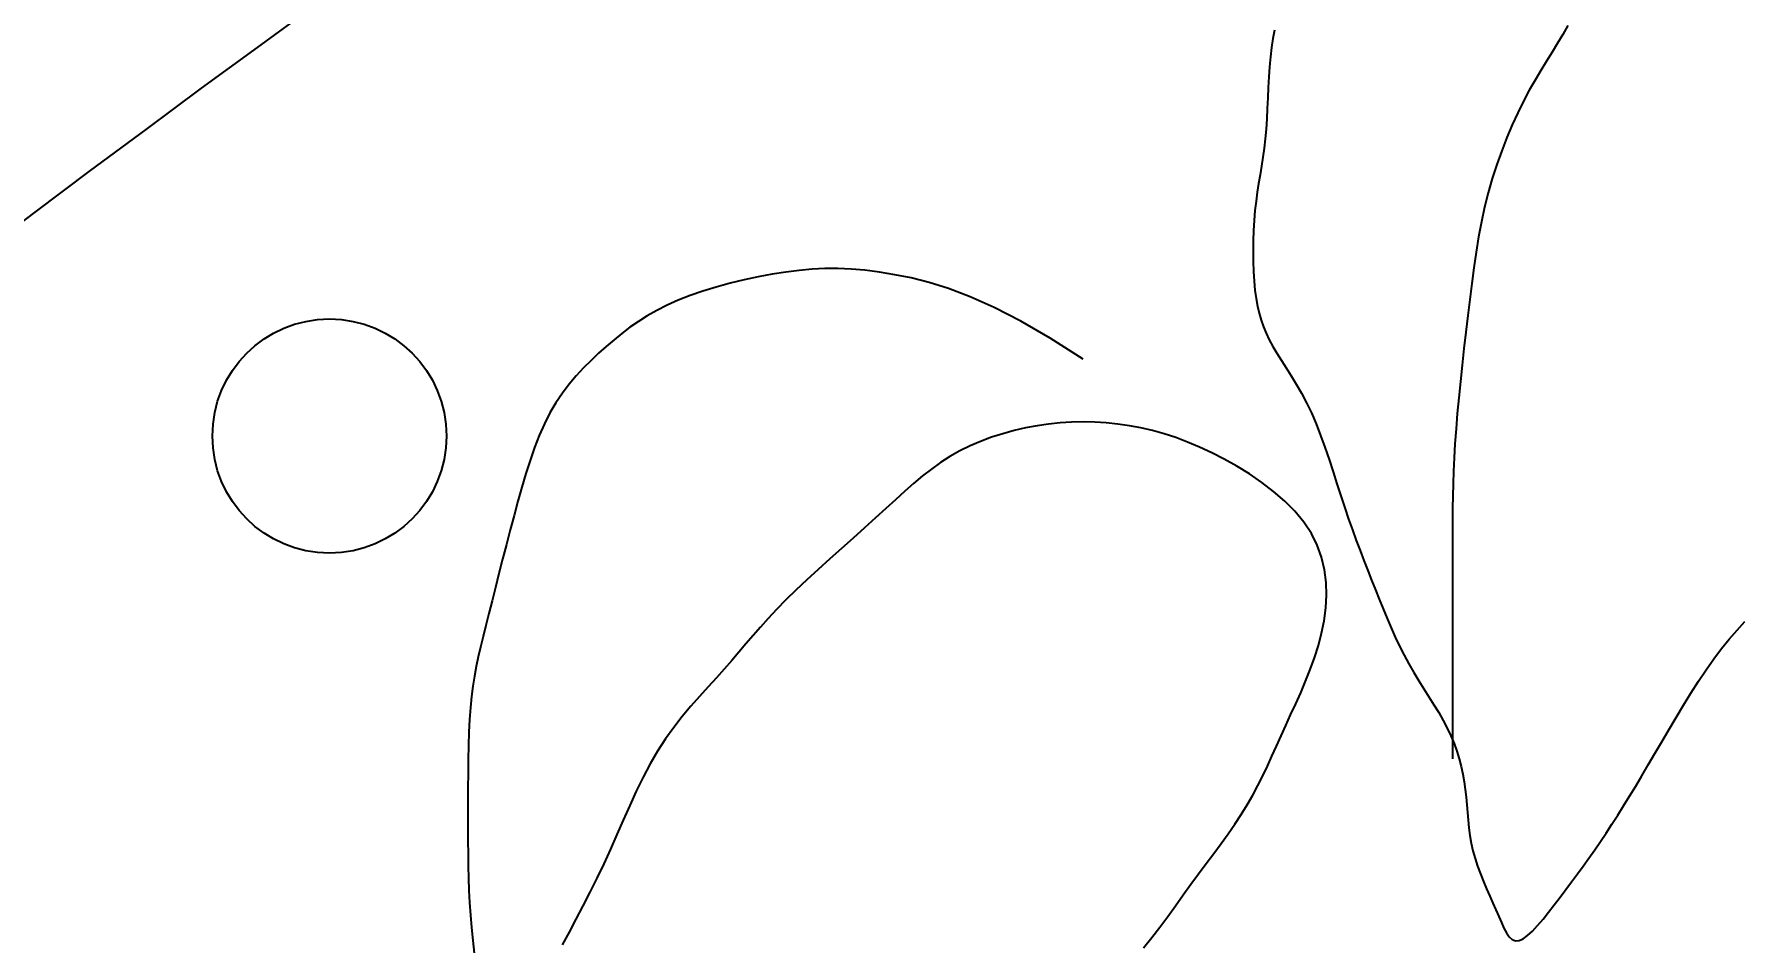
# Model space of a CAD drawing. Header units: inches. Extents: x 452443 to 881249, y 975131 to 1198310.
# Drawn here: x 566750 to 567409, y 1074549 to 1074899 of the extents above; entities that cross this region are included whole.
import ezdxf

# ---------------------------------------------------------------- set-up
doc = ezdxf.new("R2010")
doc.units = ezdxf.units.IN
doc.header["$LTSCALE"] = 3.5
doc.header["$MEASUREMENT"] = 0
for name, color, linetype in [('Net thay', 140, 'Continuous'), ('Q-CAY', 94, 'Continuous'), ('thuocdo', 3, 'Continuous')]:
    doc.layers.add(name, color=color, linetype=linetype)
doc.styles.add('romand', font='romand.shx')
doc.dimstyles.new('TL100', dxfattribs={"dimscale": 100, "dimtxt": 2.5, "dimasz": 2, "dimexe": 2, "dimexo": 1, "dimgap": 1, "dimtad": 1, "dimdec": 0, "dimzin": 0, "dimdsep": 46, "dimtxsty": 'romand', "dimblk": 'ARCHTICK', "dimcen": 2, "dimdle": 2, "dimclrd": 256, "dimclre": 256, "dimclrt": 7, "dimadec": 0, "dimazin": 0, "dimtfac": 0.004, "dimtdec": 0, "dimtmove": 2, "dimatfit": 3, "dimfxl": 1, "dimtolj": 1, "dimtzin": 0, "dimlwd": 20, "dimlwe": 20, "dimarcsym": 1})

# ---------------------------------------------------------------- blocks, each defined once
blk = doc.blocks.new('mb-cay30')
for p, q in [((-501.37, -51.03), (-503.34, -54.52)), ((-615.09, -56.14), (-615.61, -59.59)), ((-614.45, -52.83), (-615.09, -56.14)), ((-505.39, -57.94), (-507.5, -61.35)), ((-503.34, -54.52), (-505.39, -57.94)), ((-616.03, -63.2), (-616.36, -66.99)), ((-615.61, -59.59), (-616.03, -63.2)), ((-509.65, -64.81), (-511.83, -68.37)), ((-507.5, -61.35), (-509.65, -64.81)), ((-616.62, -70.92), (-616.83, -74.93)), ((-616.36, -66.99), (-616.62, -70.92)), ((-514.04, -72.09), (-516.26, -76.04)), ((-511.83, -68.37), (-514.04, -72.09)), ((-617.02, -79), (-617.21, -83.06)), ((-616.83, -74.93), (-617.02, -79)), ((-516.26, -76.04), (-518.48, -80.24)), ((-617.21, -83.06), (-617.42, -87.08)), ((-520.68, -84.7), (-522.83, -89.39)), ((-518.48, -80.24), (-520.68, -84.7)), ((-617.68, -91), (-618, -94.79)), ((-617.42, -87.08), (-617.68, -91)), ((-522.83, -89.39), (-524.91, -94.29)), ((-618.42, -98.4), (-618.9, -101.88)), ((-618, -94.79), (-618.42, -98.4)), ((-524.91, -94.29), (-526.89, -99.38)), ((-619.43, -105.27), (-619.98, -108.6)), ((-618.9, -101.88), (-619.43, -105.27)), ((-528.76, -104.63), (-530.5, -110.01)), ((-526.89, -99.38), (-528.76, -104.63)), ((-620.53, -111.94), (-621.06, -115.33)), ((-619.98, -108.6), (-620.53, -111.94)), ((-530.5, -110.01), (-532.07, -115.51)), ((-621.06, -115.33), (-621.54, -118.81)), ((-532.07, -115.51), (-533.46, -121.11)), ((-621.96, -122.42), (-622.28, -126.21)), ((-621.54, -118.81), (-621.96, -122.42)), ((-533.46, -121.11), (-534.69, -126.8)), ((-622.51, -130.12), (-622.65, -134.1)), ((-622.28, -126.21), (-622.51, -130.12)), ((-534.69, -126.8), (-535.78, -132.58)), ((-622.65, -134.1), (-622.7, -138.09)), ((-622.7, -138.09), (-622.65, -142.04)), ((-535.78, -132.58), (-536.76, -138.46)), ((-787.66, -144.77), (-792.62, -145.01)), ((-782.66, -144.75), (-787.66, -144.77)), ((-777.54, -144.96), (-782.66, -144.75)), ((-772.23, -145.41), (-777.54, -144.96)), ((-622.65, -142.04), (-622.51, -145.88)), ((-537.64, -144.43), (-538.46, -150.49)), ((-536.76, -138.46), (-537.64, -144.43)), ((-824.21, -150.43), (-829.52, -151.88)), ((-818.8, -149.11), (-824.21, -150.43)), ((-813.37, -147.94), (-818.8, -149.11)), ((-807.99, -146.94), (-813.37, -147.94)), ((-802.72, -146.11), (-807.99, -146.94)), ((-797.62, -145.46), (-802.72, -146.11)), ((-792.62, -145.01), (-797.62, -145.46)), ((-766.66, -146.12), (-772.23, -145.41)), ((-760.74, -147.1), (-766.66, -146.12)), ((-754.4, -148.37), (-760.74, -147.1)), ((-747.52, -150.1), (-754.4, -148.37)), ((-739.98, -152.46), (-747.52, -150.1)), ((-622.51, -145.88), (-622.28, -149.56)), ((-622.28, -149.56), (-621.96, -153.02)), ((-538.46, -150.49), (-539.22, -156.64)), ((-844.21, -156.96), (-848.48, -158.86)), ((-839.59, -155.16), (-844.21, -156.96)), ((-834.67, -153.46), (-839.59, -155.16)), ((-829.52, -151.88), (-834.67, -153.46)), ((-731.66, -155.61), (-739.98, -152.46)), ((-722.44, -159.73), (-731.66, -155.61)), ((-621.96, -153.02), (-621.54, -156.22)), ((-621.54, -156.22), (-621.01, -159.19)), ((-539.22, -156.64), (-539.97, -162.89)), ((-856.08, -162.93), (-859.52, -165.11)), ((-852.42, -160.85), (-856.08, -162.93)), ((-848.48, -158.86), (-852.42, -160.85)), ((-712.19, -165), (-722.44, -159.73)), ((-621.01, -159.19), (-620.38, -161.97)), ((-620.38, -161.97), (-619.61, -164.61)), ((-619.61, -164.61), (-618.7, -167.17)), ((-539.97, -162.89), (-540.71, -169.22)), ((-865.88, -169.73), (-868.9, -172.19)), ((-862.77, -167.37), (-865.88, -169.73)), ((-859.52, -165.11), (-862.77, -167.37)), ((-700.8, -171.59), (-712.19, -165)), ((-618.7, -167.17), (-617.65, -169.67)), ((-617.65, -169.67), (-616.43, -172.18)), ((-540.71, -169.22), (-541.44, -175.59)), ((-874.83, -177.37), (-877.76, -180.13)), ((-871.87, -174.73), (-874.83, -177.37)), ((-868.9, -172.19), (-871.87, -174.73)), ((-688.14, -179.66), (-700.8, -171.59)), ((-616.43, -172.18), (-615.04, -174.73)), ((-615.04, -174.73), (-613.47, -177.37)), ((-613.47, -177.37), (-611.75, -180.13)), ((-541.44, -175.59), (-542.14, -181.97)), ((-880.65, -183.02), (-883.47, -186.08)), ((-877.76, -180.13), (-880.65, -183.02)), ((-611.75, -180.13), (-609.92, -183.02)), ((-609.92, -183.02), (-608, -186.08)), ((-542.14, -181.97), (-542.81, -188.3)), ((-886.2, -189.32), (-888.81, -192.77)), ((-883.47, -186.08), (-886.2, -189.32)), ((-608, -186.08), (-606.04, -189.32)), ((-606.04, -189.32), (-604.07, -192.77)), ((-542.81, -188.3), (-543.43, -194.54)), ((-891.29, -196.45), (-893.6, -200.39)), ((-888.81, -192.77), (-891.29, -196.45)), ((-604.07, -192.77), (-602.12, -196.45)), ((-602.12, -196.45), (-600.22, -200.39)), ((-543.43, -194.54), (-544, -200.64)), ((-893.6, -200.39), (-895.73, -204.6)), ((-697.03, -204.21), (-701.47, -204.68)), ((-692.58, -203.94), (-697.03, -204.21)), ((-688.14, -203.84), (-692.58, -203.94)), ((-683.69, -203.94), (-688.14, -203.84)), ((-679.25, -204.21), (-683.69, -203.94)), ((-674.8, -204.68), (-679.25, -204.21)), ((-600.22, -200.39), (-598.42, -204.59)), ((-544, -200.64), (-544.49, -206.55)), ((-897.7, -209.06), (-899.54, -213.75)), ((-895.73, -204.6), (-897.7, -209.06)), ((-723.45, -209.77), (-727.66, -211.34)), ((-719.15, -208.38), (-723.45, -209.77)), ((-714.78, -207.18), (-719.15, -208.38)), ((-710.36, -206.16), (-714.78, -207.18)), ((-705.92, -205.32), (-710.36, -206.16)), ((-701.47, -204.68), (-705.92, -205.32)), ((-670.36, -205.32), (-674.8, -204.68)), ((-665.91, -206.16), (-670.36, -205.32)), ((-661.45, -207.19), (-665.91, -206.16)), ((-656.97, -208.43), (-661.45, -207.19)), ((-652.45, -209.89), (-656.97, -208.43)), ((-647.89, -211.58), (-652.45, -209.89)), ((-598.42, -204.59), (-596.69, -209.01)), ((-596.69, -209.01), (-595.03, -213.59)), ((-544.49, -206.55), (-544.91, -212.23)), ((-899.54, -213.75), (-901.25, -218.65)), ((-739.5, -217.17), (-743.12, -219.48)), ((-735.71, -215.04), (-739.5, -217.17)), ((-731.75, -213.1), (-735.71, -215.04)), ((-727.66, -211.34), (-731.75, -213.1)), ((-643.27, -213.51), (-647.89, -211.58)), ((-638.58, -215.7), (-643.27, -213.51)), ((-633.81, -218.16), (-638.58, -215.7)), ((-595.03, -213.59), (-593.43, -218.28)), ((-544.91, -212.23), (-545.23, -217.65)), ((-902.88, -223.73), (-904.43, -228.98)), ((-901.25, -218.65), (-902.88, -223.73)), ((-746.62, -221.98), (-750.04, -224.66)), ((-743.12, -219.48), (-746.62, -221.98)), ((-628.96, -220.88), (-633.81, -218.16)), ((-624.12, -223.88), (-628.96, -220.88)), ((-619.36, -227.12), (-624.12, -223.88)), ((-593.43, -218.28), (-591.88, -223.01)), ((-591.88, -223.01), (-590.36, -227.73)), ((-545.48, -222.81), (-545.65, -227.74)), ((-545.23, -217.65), (-545.48, -222.81)), ((-904.43, -228.98), (-905.94, -234.37)), ((-756.91, -230.58), (-760.48, -233.82)), ((-753.46, -227.53), (-756.91, -230.58)), ((-750.04, -224.66), (-753.46, -227.53)), ((-614.79, -230.62), (-619.36, -227.12)), ((-610.5, -234.34), (-614.79, -230.62)), ((-590.36, -227.73), (-588.87, -232.38)), ((-545.65, -227.74), (-545.77, -232.47)), ((-905.94, -234.37), (-907.43, -239.87)), ((-764.2, -237.25), (-768.15, -240.85)), ((-760.48, -233.82), (-764.2, -237.25)), ((-606.58, -238.28), (-610.5, -234.34)), ((-588.87, -232.38), (-587.38, -236.91)), ((-587.38, -236.91), (-585.9, -241.26)), ((-545.84, -237), (-545.88, -241.38)), ((-545.77, -232.47), (-545.84, -237)), ((-907.43, -239.87), (-908.91, -245.46)), ((-768.15, -240.85), (-772.35, -244.64)), ((-603.13, -242.43), (-606.58, -238.28)), ((-600.22, -246.78), (-603.13, -242.43)), ((-585.9, -241.26), (-584.42, -245.45)), ((-545.88, -241.38), (-545.89, -245.62)), ((-908.91, -245.46), (-910.37, -251.08)), ((-776.75, -248.57), (-781.26, -252.58)), ((-772.35, -244.64), (-776.75, -248.57)), ((-597.95, -251.3), (-600.22, -246.78)), ((-584.42, -245.45), (-582.94, -249.5)), ((-582.94, -249.5), (-581.46, -253.44)), ((-545.89, -245.62), (-545.9, -249.74)), ((-545.9, -249.74), (-545.9, -253.76)), ((-911.82, -256.68), (-913.23, -262.2)), ((-910.37, -251.08), (-911.82, -256.68)), ((-785.81, -256.65), (-790.31, -260.71)), ((-781.26, -252.58), (-785.81, -256.65)), ((-596.27, -255.98), (-597.95, -251.3)), ((-595.15, -260.78), (-596.27, -255.98)), ((-581.46, -253.44), (-579.97, -257.28)), ((-545.9, -253.76), (-545.9, -257.69)), ((-913.23, -262.2), (-914.59, -267.58)), ((-790.31, -260.71), (-794.68, -264.73)), ((-594.54, -265.65), (-595.15, -260.78)), ((-579.97, -257.28), (-578.49, -261.06)), ((-578.49, -261.06), (-577.01, -264.78)), ((-545.9, -257.69), (-545.9, -261.53)), ((-545.9, -261.53), (-545.9, -265.28)), ((-914.59, -267.58), (-915.9, -272.76)), ((-798.85, -268.65), (-802.72, -272.44)), ((-794.68, -264.73), (-798.85, -268.65)), ((-594.4, -270.57), (-594.54, -265.65)), ((-577.01, -264.78), (-575.53, -268.49)), ((-575.53, -268.49), (-574.05, -272.19)), ((-545.9, -265.28), (-545.9, -268.94)), ((-545.9, -268.94), (-545.9, -272.5)), ((-915.9, -272.76), (-917.14, -277.69)), ((-806.25, -276.05), (-809.48, -279.52)), ((-802.72, -272.44), (-806.25, -276.05)), ((-595.31, -280.42), (-594.67, -275.51)), ((-594.67, -275.51), (-594.4, -270.57)), ((-574.05, -272.19), (-572.55, -275.88)), ((-572.55, -275.88), (-571.03, -279.54)), ((-545.9, -272.5), (-545.9, -275.97)), ((-545.9, -275.97), (-545.9, -279.35)), ((-918.29, -282.31), (-919.36, -286.58)), ((-917.14, -277.69), (-918.29, -282.31)), ((-812.48, -282.86), (-815.32, -286.13)), ((-809.48, -279.52), (-812.48, -282.86)), ((-596.27, -285.27), (-595.31, -280.42)), ((-571.03, -279.54), (-569.48, -283.17)), ((-569.48, -283.17), (-567.88, -286.75)), ((-545.9, -279.35), (-545.9, -282.63)), ((-545.9, -282.63), (-545.9, -285.85)), ((-436.2, -284.02), (-433.16, -280.7)), ((-919.36, -286.58), (-920.33, -290.57)), ((-818.06, -289.35), (-820.78, -292.56)), ((-815.32, -286.13), (-818.06, -289.35)), ((-597.52, -290.03), (-596.27, -285.27)), ((-567.88, -286.75), (-566.22, -290.28)), ((-545.9, -285.85), (-545.9, -289)), ((-545.9, -289), (-545.9, -292.11)), ((-442.18, -291.2), (-439.2, -287.5)), ((-439.2, -287.5), (-436.2, -284.02)), ((-921.21, -294.38), (-922, -298.1)), ((-920.33, -290.57), (-921.21, -294.38)), ((-823.55, -295.79), (-826.43, -299.08)), ((-820.78, -292.56), (-823.55, -295.79)), ((-600.65, -299.29), (-598.99, -294.71)), ((-598.99, -294.71), (-597.52, -290.03)), ((-566.22, -290.28), (-564.5, -293.74)), ((-564.5, -293.74), (-562.69, -297.11)), ((-545.9, -292.11), (-545.9, -295.21)), ((-545.9, -295.21), (-545.9, -298.29)), ((-448.1, -299.34), (-445.14, -295.14)), ((-445.14, -295.14), (-442.18, -291.2)), ((-922.69, -301.81), (-923.29, -305.62)), ((-922, -298.1), (-922.69, -301.81)), ((-829.48, -302.47), (-832.66, -305.96)), ((-826.43, -299.08), (-829.48, -302.47)), ((-602.45, -303.77), (-600.65, -299.29)), ((-562.69, -297.11), (-560.8, -300.4)), ((-560.8, -300.4), (-558.85, -303.6)), ((-545.9, -298.29), (-545.9, -301.39)), ((-545.9, -301.39), (-545.9, -304.51)), ((-451.05, -303.76), (-448.1, -299.34)), ((-923.8, -309.62), (-924.22, -313.89)), ((-923.29, -305.62), (-923.8, -309.62)), ((-835.94, -309.6), (-839.27, -313.4)), ((-832.66, -305.96), (-835.94, -309.6)), ((-606.27, -312.47), (-604.34, -308.17)), ((-604.34, -308.17), (-602.45, -303.77)), ((-558.85, -303.6), (-556.87, -306.74)), ((-556.87, -306.74), (-554.91, -309.82)), ((-545.9, -304.51), (-545.9, -307.69)), ((-545.9, -307.69), (-545.9, -310.94)), ((-456.87, -313.03), (-453.98, -308.34)), ((-453.98, -308.34), (-451.05, -303.76)), ((-924.22, -313.89), (-924.55, -318.5)), ((-839.27, -313.4), (-842.6, -317.38)), ((-608.21, -316.68), (-606.27, -312.47)), ((-554.91, -309.82), (-552.99, -312.85)), ((-552.99, -312.85), (-551.16, -315.85)), ((-551.16, -315.85), (-549.44, -318.82)), ((-545.9, -310.94), (-545.9, -314.29)), ((-545.9, -314.29), (-545.9, -317.78)), ((-459.72, -317.76), (-456.87, -313.03)), ((-924.55, -318.5), (-924.79, -323.42)), ((-845.88, -321.57), (-849.06, -325.99)), ((-842.6, -317.38), (-845.88, -321.57)), ((-611.91, -324.82), (-610.1, -320.8)), ((-610.1, -320.8), (-608.21, -316.68)), ((-549.44, -318.82), (-547.87, -321.78)), ((-547.87, -321.78), (-546.48, -324.75)), ((-545.9, -317.78), (-545.9, -321.42)), ((-545.9, -321.42), (-545.9, -325.26)), ((-465.22, -327.13), (-462.5, -322.48)), ((-462.5, -322.48), (-459.72, -317.76)), ((-924.97, -328.57), (-925.08, -333.87)), ((-924.79, -323.42), (-924.97, -328.57)), ((-849.06, -325.99), (-852.11, -330.67)), ((-615.4, -332.65), (-613.67, -328.77)), ((-613.67, -328.77), (-611.91, -324.82)), ((-546.48, -324.75), (-545.26, -327.71)), ((-545.9, -325.26), (-545.9, -329.32)), ((-545.9, -329.32), (-545.9, -333.63)), ((-545.26, -327.71), (-544.21, -330.67)), ((-467.86, -331.65), (-465.22, -327.13)), ((-925.08, -333.87), (-925.15, -339.28)), ((-854.99, -335.61), (-857.71, -340.78)), ((-852.11, -330.67), (-854.99, -335.61)), ((-617.14, -336.47), (-615.4, -332.65)), ((-544.21, -330.67), (-543.3, -333.63)), ((-543.3, -333.63), (-542.54, -336.59)), ((-472.88, -340.18), (-470.41, -336)), ((-470.41, -336), (-467.86, -331.65)), ((-925.15, -339.28), (-925.19, -344.7)), ((-857.71, -340.78), (-860.32, -346.14)), ((-620.8, -343.98), (-618.93, -340.24)), ((-618.93, -340.24), (-617.14, -336.47)), ((-542.54, -336.59), (-541.9, -339.55)), ((-541.9, -339.55), (-541.38, -342.51)), ((-541.38, -342.51), (-540.96, -345.47)), ((-475.27, -344.2), (-472.88, -340.18)), ((-925.19, -344.7), (-925.21, -350.08)), ((-860.32, -346.14), (-862.85, -351.64)), ((-624.92, -351.39), (-622.78, -347.69)), ((-622.78, -347.69), (-620.8, -343.98)), ((-540.96, -345.47), (-540.63, -348.43)), ((-540.63, -348.43), (-540.35, -351.39)), ((-479.91, -351.79), (-477.61, -348.06)), ((-477.61, -348.06), (-475.27, -344.2)), ((-925.21, -350.08), (-925.21, -355.34)), ((-925.21, -355.34), (-925.21, -360.44)), ((-862.85, -351.64), (-865.34, -357.23)), ((-629.7, -358.81), (-627.23, -355.1)), ((-627.23, -355.1), (-624.92, -351.39)), ((-540.35, -351.39), (-540.11, -354.35)), ((-540.11, -354.35), (-539.85, -357.31)), ((-484.4, -358.87), (-482.17, -355.39)), ((-482.17, -355.39), (-479.91, -351.79)), ((-925.21, -360.44), (-925.19, -365.38)), ((-865.34, -357.23), (-867.81, -362.87)), ((-632.32, -362.55), (-629.7, -358.81)), ((-539.85, -357.31), (-539.54, -360.28)), ((-539.54, -360.28), (-539.15, -363.24)), ((-488.85, -365.54), (-486.63, -362.25)), ((-486.63, -362.25), (-484.4, -358.87)), ((-925.19, -365.38), (-925.15, -370.21)), ((-870.3, -368.5), (-872.85, -374.09)), ((-867.81, -362.87), (-870.3, -368.5)), ((-637.86, -370.14), (-635.04, -366.32)), ((-635.04, -366.32), (-632.32, -362.55)), ((-539.15, -363.24), (-538.65, -366.2)), ((-538.65, -366.2), (-537.99, -369.16)), ((-493.3, -371.88), (-491.07, -368.74)), ((-491.07, -368.74), (-488.85, -365.54)), ((-925.15, -370.21), (-925.08, -374.96)), ((-925.08, -374.96), (-924.97, -379.66)), ((-872.85, -374.09), (-875.49, -379.6)), ((-643.69, -377.96), (-640.75, -374.02)), ((-640.75, -374.02), (-637.86, -370.14)), ((-537.99, -369.16), (-537.17, -372.12)), ((-537.17, -372.12), (-536.19, -375.06)), ((-536.19, -375.06), (-535.09, -377.99)), ((-497.74, -377.99), (-495.52, -374.96)), ((-495.52, -374.96), (-493.3, -371.88)), ((-924.97, -379.66), (-924.79, -384.35)), ((-875.49, -379.6), (-878.18, -385)), ((-649.62, -386.1), (-646.65, -381.99)), ((-646.65, -381.99), (-643.69, -377.96)), ((-535.09, -377.99), (-533.92, -380.88)), ((-533.92, -380.88), (-532.7, -383.72)), ((-502.19, -383.96), (-499.96, -380.99)), ((-499.96, -380.99), (-497.74, -377.99)), ((-924.79, -384.35), (-924.55, -389.06)), ((-878.18, -385), (-880.89, -390.28)), ((-652.59, -390.25), (-649.62, -386.1)), ((-532.7, -383.72), (-531.46, -386.51)), ((-531.46, -386.51), (-530.26, -389.22)), ((-506.63, -389.87), (-504.41, -386.92)), ((-504.41, -386.92), (-502.19, -383.96)), ((-924.55, -389.06), (-924.22, -393.83)), ((-924.22, -393.83), (-923.8, -398.68)), ((-883.6, -395.44), (-886.25, -400.45)), ((-880.89, -390.28), (-883.6, -395.44)), ((-658.63, -398.52), (-655.59, -394.41)), ((-655.59, -394.41), (-652.59, -390.25)), ((-530.26, -389.22), (-529.1, -391.86)), ((-529.1, -391.86), (-528.03, -394.39)), ((-528.03, -394.39), (-527.02, -396.76)), ((-513.05, -397.9), (-510.97, -395.44)), ((-510.97, -395.44), (-508.82, -392.74)), ((-508.82, -392.74), (-506.63, -389.87)), ((-923.8, -398.68), (-923.31, -403.59)), ((-886.25, -400.45), (-888.83, -405.32)), ((-661.71, -402.54), (-658.63, -398.52)), ((-527.02, -396.76), (-526.03, -398.9)), ((-526.03, -398.9), (-525.03, -400.74)), ((-525.03, -400.74), (-523.98, -402.21)), ((-518.64, -403.02), (-516.91, -401.77)), ((-516.91, -401.77), (-515.04, -400.04)), ((-515.04, -400.04), (-513.05, -397.9)), ((-923.31, -403.59), (-922.74, -408.53)), ((-664.85, -406.42), (-661.71, -402.54)), ((-523.98, -402.21), (-522.85, -403.24)), ((-522.85, -403.24), (-521.61, -403.76)), ((-521.61, -403.76), (-520.21, -403.7)), ((-520.21, -403.7), (-518.64, -403.02))]:
    blk.add_line(p, q)
blk.add_circle((-978.55, -209.27), 45.1)
blk = doc.blocks.new('_ArchTick')
at = {"color": 0, "linetype": 'ByBlock', "const_width": 0.15}
blk.add_lwpolyline([(-0.5, -0.5), (0.5, 0.5)], dxfattribs=at)
blk = doc.blocks.new('*D1822')
at = {"layer": 'DEFPOINTS', "color": 0}
for p in [(568552.33, 1075639.87), (564552.33, 1073583.93), (568552.33, 1072971.19)]:
    blk.add_point(p, dxfattribs=at)
at = {"layer": 'thuocdo', "lineweight": 20}
for p, q in [((568552.33, 1075539.87), (568552.33, 1072771.19)), ((564552.33, 1073483.93), (564552.33, 1072771.19)), ((564352.33, 1072971.19), (568752.33, 1072971.19))]:
    blk.add_line(p, q, dxfattribs=at)
at = {"layer": 'thuocdo', "lineweight": 20, "xscale": 200, "yscale": 200, "zscale": 200, "rotation": 180}
blk.add_blockref('_ArchTick', (564552.33, 1072971.19), dxfattribs=at)
at = {"layer": 'thuocdo', "lineweight": 20, "xscale": 200, "yscale": 200, "zscale": 200}
blk.add_blockref('_ArchTick', (568552.33, 1072971.19), dxfattribs=at)
at = {"layer": 'thuocdo', "color": 7, "insert": (566552.33, 1073196.19), "char_height": 250, "attachment_point": 5, "style": 'romand'}
blk.add_mtext('\\A1;4000', dxfattribs=at)
blk = doc.blocks.new('*D1836')
at = {"layer": 'DEFPOINTS', "color": 0}
for p in [(560552.33, 1075754.86), (589052.33, 1075754.86), (589052.33, 1072354.52)]:
    blk.add_point(p, dxfattribs=at)
at = {"layer": 'thuocdo', "lineweight": 20}
for p, q in [((560552.33, 1075654.86), (560552.33, 1072154.52)), ((589052.33, 1075654.86), (589052.33, 1072154.52)), ((560352.33, 1072354.52), (589252.33, 1072354.52))]:
    blk.add_line(p, q, dxfattribs=at)
at = {"layer": 'thuocdo', "lineweight": 20, "xscale": 200, "yscale": 200, "zscale": 200, "rotation": 180}
blk.add_blockref('_ArchTick', (560552.33, 1072354.52), dxfattribs=at)
at = {"layer": 'thuocdo', "lineweight": 20, "xscale": 200, "yscale": 200, "zscale": 200}
blk.add_blockref('_ArchTick', (589052.33, 1072354.52), dxfattribs=at)
at = {"layer": 'thuocdo', "color": 7, "insert": (574802.33, 1072579.52), "char_height": 250, "attachment_point": 5, "style": 'romand'}
blk.add_mtext('\\A1;28500', dxfattribs=at)

msp = doc.modelspace()

# ---------------------------------------------------------------- linework, layer by layer
at = {"layer": 'Net thay'}
msp.add_lwpolyline([(572002.33, 1076437.36, 0.214395), (565843.38, 1074036.48), (572552.33, 1074036.48), (572552.33, 1075886.48)], format="xyb", dxfattribs=at)
msp.add_arc((571593.4, 1068387.23), 8260.5, 87.162507, 136.292958, dxfattribs=at)

# ---------------------------------------------------------------- block references
at = {"layer": 'Q-CAY', "ltscale": 100}
msp.add_blockref('mb-cay30', (567842.31, 1074953.74), dxfattribs=at)

# ---------------------------------------------------------------- dimensions: what is measured, and where the dimension line sits
at = {"layer": 'thuocdo'}
for base, p1, p2, picture, middle in [((589052.33, 1072354.52), (560552.33, 1075754.86), (589052.33, 1075754.86), '*D1836', (574802.33, 1072579.52)), ((568552.33, 1072971.19), (564552.33, 1073583.93), (568552.33, 1075639.87), '*D1822', (566552.33, 1073196.19))]:
    dim = msp.add_linear_dim(base=base, p1=p1, p2=p2, dimstyle='TL100', override={"dimarcsym": 1}, dxfattribs=at)
    dim.commit()
    dim.dimension.update_dxf_attribs({"geometry": picture, "text_midpoint": middle})

doc.saveas('drawing.dxf')
